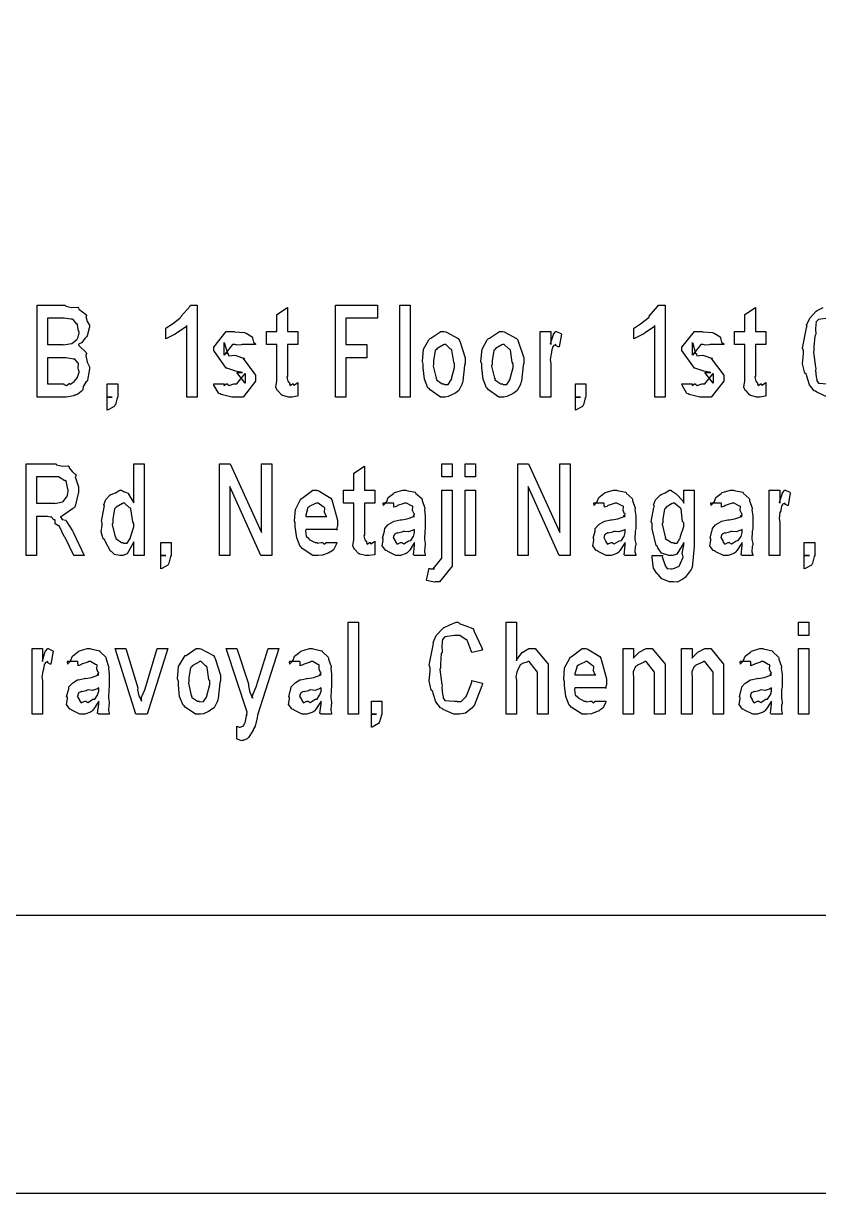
# Model space of a CAD drawing. Extents: x 0 to 23.4, y 0 to 16.5.
# Drawn here: x 19.362 to 20.077, y 0.206 to 1.259 of the extents above; entities that cross this region are included whole.
import ezdxf

# ---------------------------------------------------------------- set-up
doc = ezdxf.new("R2010")
doc.units = 0
doc.layers.get('0').update_dxf_attribs({"linetype": 'CONTINUOUS'})

msp = doc.modelspace()

# ---------------------------------------------------------------- linework, layer by layer
at = {"color": 0}
for points in [[(0.18755, 16.3479), (23.1772, 16.3479), (23.1772, 0.20622), (0.18755, 0.20622), (0.18755, 16.3479)], [(0.43766, 16.0978), (22.9271, 16.0978), (22.9271, 0.45627), (0.43766, 0.45627), (0.43766, 16.0978)], [(19.3739, 0.92263), (19.3739, 1.00532), (19.3987, 1.00532), (19.3996, 1.00423), (19.405, 1.00309), (19.4104, 1.00336), (19.4112, 1.00293), (19.4115, 1.00168), (19.4179, 0.9968), (19.4183, 0.99599), (19.4178, 0.99501), (19.4188, 0.99061), (19.421, 0.9872), (19.421, 0.986), (19.4208, 0.98459), (19.4188, 0.97765), (19.4183, 0.97689), (19.4172, 0.97553), (19.4138, 0.97141), (19.4117, 0.97032), (19.411, 0.96994), (19.4114, 0.96908), (19.4179, 0.96267), (19.4183, 0.9617), (19.4178, 0.96001), (19.4188, 0.9541), (19.421, 0.94971), (19.421, 0.94824), (19.4208, 0.94629), (19.4193, 0.93766), (19.419, 0.93674), (19.4178, 0.93598), (19.4153, 0.93207), (19.4149, 0.92904), (19.4144, 0.92849), (19.4135, 0.92768), (19.4104, 0.92529), (19.4083, 0.92443), (19.4078, 0.92415), (19.4068, 0.92377), (19.4, 0.92263), (19.3978, 0.92263), (19.3739, 0.92263)], [(19.5179, 0.92263), (19.5085, 0.92263), (19.5085, 0.98709), (19.5079, 0.98579), (19.5003, 0.98058), (19.4994, 0.97993), (19.4981, 0.97922), (19.4903, 0.97521), (19.4896, 0.97493), (19.4896, 0.9847), (19.4901, 0.98486), (19.4957, 0.98839), (19.5024, 0.99354), (19.5033, 0.99447), (19.5035, 0.99523), (19.5114, 1.00445), (19.5118, 1.00532), (19.5179, 1.00532), (19.5179, 0.92263)], [(19.6085, 0.93566), (19.6085, 0.92372), (19.6078, 0.92345), (19.6032, 0.92263), (19.6018, 0.92263), (19.6, 0.92263), (19.5949, 0.92394), (19.5944, 0.92415), (19.5939, 0.92432), (19.5908, 0.92784), (19.5907, 0.92828), (19.5901, 0.92828), (19.5886, 0.93159), (19.5896, 0.93728), (19.5896, 0.93913), (19.5896, 0.96994), (19.5801, 0.96994), (19.5801, 0.98166), (19.5896, 0.98166), (19.5896, 0.99685), (19.599, 1.00315), (19.599, 0.98166), (19.6085, 0.98166), (19.6085, 0.96994), (19.599, 0.96994), (19.599, 0.9413), (19.5985, 0.94043), (19.5993, 0.93696), (19.5994, 0.93674), (19.5994, 0.93674), (19.601, 0.93511), (19.6011, 0.935), (19.601, 0.93463), (19.6015, 0.933), (19.6036, 0.93435), (19.6044, 0.93435), (19.6043, 0.93424), (19.6049, 0.93321), (19.6081, 0.93544), (19.6085, 0.93566)], [(19.6422, 0.92263), (19.6422, 1.00532), (19.68, 1.00532), (19.68, 0.9936), (19.6515, 0.9936), (19.6515, 0.96994), (19.6704, 0.96994), (19.6704, 0.95801), (19.6515, 0.95801), (19.6515, 0.92263), (19.6422, 0.92263)], [(19.7001, 0.92263), (19.7001, 1.00532), (19.7094, 1.00532), (19.7094, 0.92263), (19.7001, 0.92263)], [(19.9387, 0.92263), (19.9293, 0.92263), (19.9293, 0.98709), (19.9288, 0.98579), (19.9211, 0.98058), (19.9203, 0.97993), (19.9189, 0.97922), (19.9112, 0.97521), (19.9104, 0.97493), (19.9104, 0.9847), (19.911, 0.98486), (19.9165, 0.98839), (19.9232, 0.99354), (19.9242, 0.99447), (19.9243, 0.99523), (19.9322, 1.00445), (19.9326, 1.00532), (19.9387, 1.00532), (19.9387, 0.92263)], [(20.0293, 0.93566), (20.0293, 0.92372), (20.0286, 0.92345), (20.024, 0.92263), (20.0226, 0.92263), (20.0208, 0.92263), (20.0157, 0.92394), (20.0153, 0.92415), (20.0147, 0.92432), (20.0117, 0.92784), (20.0115, 0.92828), (20.011, 0.92828), (20.0094, 0.93159), (20.0104, 0.93728), (20.0104, 0.93913), (20.0104, 0.96994), (20.001, 0.96994), (20.001, 0.98166), (20.0104, 0.98166), (20.0104, 0.99685), (20.0199, 1.00315), (20.0199, 0.98166), (20.0293, 0.98166), (20.0293, 0.96994), (20.0199, 0.96994), (20.0199, 0.9413), (20.0193, 0.94043), (20.0201, 0.93696), (20.0203, 0.93674), (20.0203, 0.93674), (20.0218, 0.93511), (20.0219, 0.935), (20.0218, 0.93463), (20.0224, 0.933), (20.0246, 0.93435), (20.0253, 0.93435), (20.0251, 0.93424), (20.0257, 0.93321), (20.0289, 0.93544), (20.0293, 0.93566)], [(19.3832, 0.96994), (19.3971, 0.96994), (19.3976, 0.96951), (19.4047, 0.9707), (19.4051, 0.97081), (19.4051, 0.97081), (19.4063, 0.97152), (19.4096, 0.97428), (19.4099, 0.97472), (19.4099, 0.97472), (19.4107, 0.97651), (19.4117, 0.98025), (19.4117, 0.98145), (19.4111, 0.98182), (19.4103, 0.9879), (19.4101, 0.98839), (19.4097, 0.98823), (19.4063, 0.99235), (19.4057, 0.99251), (19.4042, 0.99268), (19.3981, 0.9936), (19.396, 0.9936), (19.3832, 0.9936), (19.3832, 0.96994)], [(19.5328, 0.93435), (19.5422, 0.93435), (19.5421, 0.93408), (19.5419, 0.93289), (19.5443, 0.93435), (19.5451, 0.93435), (19.545, 0.9343), (19.5467, 0.93289), (19.5508, 0.93435), (19.5522, 0.93435), (19.5536, 0.93435), (19.5611, 0.9439), (19.5611, 0.94043), (19.5611, 0.93522), (19.5536, 0.94455), (19.5587, 0.94455), (19.5526, 0.94586), (19.5444, 0.94868), (19.544, 0.94868), (19.5328, 0.96452), (19.5328, 0.96756), (19.544, 0.98166), (19.551, 0.98166), (19.5515, 0.98139), (19.5604, 0.98058), (19.5611, 0.98036), (19.5618, 0.97998), (19.5672, 0.97689), (19.5676, 0.97645), (19.5675, 0.97548), (19.5685, 0.97211), (19.5704, 0.97054), (19.5704, 0.96994), (19.5611, 0.96994), (19.5611, 0.96978), (19.559, 0.96994), (19.5583, 0.96994), (19.5574, 0.96962), (19.5539, 0.96924), (19.5521, 0.96994), (19.5515, 0.96994), (19.5496, 0.96994), (19.5422, 0.96039), (19.5422, 0.96539), (19.5422, 0.97168), (19.5451, 0.96213), (19.544, 0.96213), (19.546, 0.96148), (19.5458, 0.96132), (19.5464, 0.95964), (19.5515, 0.96018), (19.5525, 0.95996), (19.5603, 0.95714), (19.5592, 0.95714), (19.5704, 0.94217), (19.5704, 0.94151), (19.5704, 0.93696), (19.5592, 0.92263), (19.5522, 0.92263), (19.5489, 0.92263), (19.5393, 0.92502), (19.5386, 0.92546), (19.5374, 0.92573), (19.5329, 0.93338), (19.5328, 0.93435)], [(19.7211, 0.95215), (19.7203, 0.95464), (19.7214, 0.96555), (19.7261, 0.97412), (19.7272, 0.97537), (19.7279, 0.97553), (19.7369, 0.98166), (19.74, 0.98166), (19.7413, 0.98139), (19.7525, 0.97537), (19.7535, 0.97407), (19.7543, 0.97201), (19.7589, 0.95779), (19.7589, 0.95302), (19.7583, 0.95096), (19.7568, 0.93674), (19.7564, 0.93566), (19.7558, 0.93381), (19.7531, 0.92844), (19.7503, 0.92649), (19.7494, 0.92589), (19.7481, 0.92519), (19.7436, 0.92307), (19.7408, 0.92263), (19.74, 0.92263), (19.7365, 0.92263), (19.7272, 0.92898), (19.7263, 0.93023), (19.7253, 0.93088), (19.7222, 0.93859), (19.7211, 0.94878), (19.7211, 0.95215)], [(19.7737, 0.95215), (19.7729, 0.95464), (19.774, 0.96555), (19.7787, 0.97412), (19.7797, 0.97537), (19.7806, 0.97553), (19.7896, 0.98166), (19.7926, 0.98166), (19.7939, 0.98139), (19.8051, 0.97537), (19.8061, 0.97407), (19.8069, 0.97201), (19.8115, 0.95779), (19.8115, 0.95302), (19.811, 0.95096), (19.8094, 0.93674), (19.809, 0.93566), (19.8085, 0.93381), (19.8057, 0.92844), (19.8029, 0.92649), (19.8021, 0.92589), (19.8007, 0.92519), (19.7962, 0.92307), (19.7935, 0.92263), (19.7926, 0.92263), (19.7892, 0.92263), (19.7797, 0.92898), (19.7789, 0.93023), (19.7779, 0.93088), (19.7749, 0.93859), (19.7737, 0.94878), (19.7737, 0.95215)], [(19.8264, 0.92263), (19.8264, 0.98166), (19.8357, 0.98166), (19.8357, 0.96994), (19.8356, 0.9707), (19.8381, 0.97895), (19.8383, 0.97928), (19.8383, 0.97928), (19.8403, 0.98166), (19.8408, 0.98166), (19.8408, 0.98166), (19.8449, 0.97971), (19.8453, 0.97928), (19.8432, 0.96777), (19.8425, 0.96783), (19.8403, 0.96897), (19.8404, 0.96994), (19.8404, 0.96994), (19.8397, 0.96967), (19.8379, 0.96875), (19.8381, 0.96815), (19.8381, 0.96799), (19.8372, 0.96739), (19.8365, 0.96354), (19.8365, 0.963), (19.836, 0.96137), (19.8351, 0.95611), (19.8357, 0.95285), (19.8357, 0.95171), (19.8357, 0.92263), (19.8264, 0.92263)], [(19.9536, 0.93435), (19.9631, 0.93435), (19.9629, 0.93408), (19.9628, 0.93289), (19.9651, 0.93435), (19.966, 0.93435), (19.9658, 0.9343), (19.9675, 0.93289), (19.9717, 0.93435), (19.9731, 0.93435), (19.9744, 0.93435), (19.9819, 0.9439), (19.9819, 0.94043), (19.9819, 0.93522), (19.9744, 0.94455), (19.9796, 0.94455), (19.9735, 0.94586), (19.9653, 0.94868), (19.9649, 0.94868), (19.9536, 0.96452), (19.9536, 0.96756), (19.9649, 0.98166), (19.9718, 0.98166), (19.9724, 0.98139), (19.9813, 0.98058), (19.9819, 0.98036), (19.9826, 0.97998), (19.9881, 0.97689), (19.9885, 0.97645), (19.9883, 0.97548), (19.9893, 0.97211), (19.9913, 0.97054), (19.9914, 0.96994), (19.9819, 0.96994), (19.9819, 0.96978), (19.9799, 0.96994), (19.9792, 0.96994), (19.9782, 0.96962), (19.9747, 0.96924), (19.9729, 0.96994), (19.9725, 0.96994), (19.9706, 0.96994), (19.9631, 0.96039), (19.9631, 0.96539), (19.9631, 0.97168), (19.966, 0.96213), (19.9649, 0.96213), (19.9668, 0.96148), (19.9667, 0.96132), (19.9672, 0.95964), (19.9724, 0.96018), (19.9733, 0.95996), (19.9811, 0.95714), (19.98, 0.95714), (19.9914, 0.94217), (19.9914, 0.94151), (19.9914, 0.93696), (19.98, 0.92263), (19.9731, 0.92263), (19.9697, 0.92263), (19.9601, 0.92502), (19.9594, 0.92546), (19.9582, 0.92573), (19.9538, 0.93338), (19.9536, 0.93435)], [(19.7304, 0.95215), (19.73, 0.95052), (19.7326, 0.93945), (19.7331, 0.93869), (19.7329, 0.93799), (19.7382, 0.93435), (19.74, 0.93435), (19.7403, 0.93392), (19.7436, 0.93397), (19.7462, 0.93799), (19.7467, 0.93869), (19.7465, 0.93929), (19.7493, 0.94927), (19.7493, 0.95258), (19.7485, 0.95383), (19.7469, 0.96468), (19.7465, 0.96539), (19.7454, 0.96609), (19.7414, 0.96994), (19.74, 0.96994), (19.7392, 0.96951), (19.7335, 0.96615), (19.7331, 0.96539), (19.7319, 0.96457), (19.7304, 0.9553), (19.7304, 0.95215)], [(19.7831, 0.95215), (19.7826, 0.95052), (19.7853, 0.93945), (19.7857, 0.93869), (19.7854, 0.93799), (19.7908, 0.93435), (19.7926, 0.93435), (19.7929, 0.93392), (19.7962, 0.93397), (19.7989, 0.93799), (19.7993, 0.93869), (19.7992, 0.93929), (19.8019, 0.94927), (19.8019, 0.95258), (19.8011, 0.95383), (19.7996, 0.96468), (19.7992, 0.96539), (19.7981, 0.96609), (19.7939, 0.96994), (19.7926, 0.96994), (19.7918, 0.96951), (19.7861, 0.96615), (19.7857, 0.96539), (19.7846, 0.96457), (19.7831, 0.9553), (19.7831, 0.95215)], [(19.3832, 0.93435), (19.3978, 0.93435), (19.3978, 0.93392), (19.4003, 0.933), (19.4028, 0.93473), (19.4029, 0.93479), (19.4029, 0.93479), (19.404, 0.93408), (19.4072, 0.93652), (19.4075, 0.93674), (19.4076, 0.93696), (19.4101, 0.94005), (19.4103, 0.94043), (19.4101, 0.94054), (19.4117, 0.94488), (19.4117, 0.94629), (19.4115, 0.94629), (19.4107, 0.94873), (19.4111, 0.95258), (19.411, 0.95302), (19.4104, 0.95329), (19.4078, 0.95676), (19.4072, 0.95692), (19.4067, 0.9566), (19.4001, 0.95801), (19.3979, 0.95801), (19.3832, 0.95801), (19.3832, 0.93435)], [(19.4369, 0.92263), (19.4369, 0.93435), (19.4464, 0.93435), (19.4464, 0.92263), (19.446, 0.92188), (19.4443, 0.91574), (19.4439, 0.91526), (19.4433, 0.91422), (19.4378, 0.91113), (19.4369, 0.91092), (19.4369, 0.92263), (19.4369, 0.92263), (19.4394, 0.92263), (19.4403, 0.92263), (19.4403, 0.92263), (19.4415, 0.92263), (19.4415, 0.92263), (19.4369, 0.92263)], [(19.8579, 0.92263), (19.8579, 0.93435), (19.8672, 0.93435), (19.8672, 0.92263), (19.8668, 0.92188), (19.8651, 0.91574), (19.8649, 0.91526), (19.8642, 0.91422), (19.8586, 0.91113), (19.8579, 0.91092), (19.8579, 0.92263), (19.8579, 0.92263), (19.8603, 0.92263), (19.8611, 0.92263), (19.8611, 0.92263), (19.8624, 0.92263), (19.8624, 0.92263), (19.8579, 0.92263)], [(19.3642, 0.77995), (19.3642, 0.86263), (19.3911, 0.86263), (19.3915, 0.86165), (19.3967, 0.86041), (19.4019, 0.86068), (19.4026, 0.86024), (19.4028, 0.85905), (19.4054, 0.85574), (19.4085, 0.85303), (19.4089, 0.852), (19.4082, 0.8508), (19.4112, 0.84196), (19.4112, 0.83898), (19.4112, 0.83718), (19.4081, 0.82444), (19.4074, 0.82335), (19.4058, 0.82216), (19.3968, 0.81565), (19.3954, 0.81532), (19.3951, 0.81494), (19.3964, 0.8125), (19.3997, 0.81196), (19.4, 0.81163), (19.4003, 0.81066), (19.4057, 0.8023), (19.4063, 0.80122), (19.4161, 0.77995), (19.4068, 0.77995), (19.3992, 0.79622), (19.3983, 0.7972), (19.394, 0.80626), (19.3937, 0.80686), (19.3931, 0.80664), (19.3901, 0.80843), (19.3901, 0.81201), (19.3899, 0.81228), (19.389, 0.81228), (19.3867, 0.815), (19.3864, 0.8151), (19.386, 0.81467), (19.3832, 0.81532), (19.3822, 0.81532), (19.3735, 0.81532), (19.3735, 0.77995), (19.3642, 0.77995)], [(19.4608, 0.77995), (19.4608, 0.79253), (19.4594, 0.78971), (19.4549, 0.78152), (19.451, 0.77995), (19.4497, 0.77995), (19.4482, 0.77995), (19.4435, 0.78087), (19.4415, 0.78304), (19.4408, 0.78364), (19.4399, 0.78396), (19.435, 0.79297), (19.4347, 0.79405), (19.4333, 0.79519), (19.4315, 0.80127), (19.4325, 0.80745), (19.4325, 0.80946), (19.4318, 0.81076), (19.4342, 0.82357), (19.4346, 0.82465), (19.4339, 0.82552), (19.4356, 0.8304), (19.4397, 0.83469), (19.4404, 0.83529), (19.4406, 0.83501), (19.4443, 0.83637), (19.4483, 0.83898), (19.4497, 0.83898), (19.4497, 0.83898), (19.4515, 0.83773), (19.4557, 0.83626), (19.4562, 0.83572), (19.4562, 0.83523), (19.4604, 0.82834), (19.4608, 0.82747), (19.4608, 0.86263), (19.4703, 0.86263), (19.4703, 0.77995), (19.4608, 0.77995)], [(19.5378, 0.77995), (19.5378, 0.86263), (19.5476, 0.86263), (19.5756, 0.80078), (19.5756, 0.86263), (19.5849, 0.86263), (19.5849, 0.77995), (19.5751, 0.77995), (19.5471, 0.84201), (19.5471, 0.77995), (19.5378, 0.77995)], [(19.6776, 0.79297), (19.6776, 0.78103), (19.6769, 0.78076), (19.6724, 0.77995), (19.671, 0.77995), (19.6692, 0.77995), (19.664, 0.78125), (19.6636, 0.78147), (19.6631, 0.78163), (19.66, 0.78516), (19.6599, 0.78559), (19.6593, 0.78559), (19.6578, 0.7889), (19.6588, 0.7946), (19.6588, 0.79644), (19.6588, 0.82726), (19.6493, 0.82726), (19.6493, 0.83898), (19.6588, 0.83898), (19.6588, 0.85417), (19.6682, 0.86046), (19.6682, 0.83898), (19.6776, 0.83898), (19.6776, 0.82726), (19.6682, 0.82726), (19.6682, 0.79861), (19.6676, 0.79774), (19.6685, 0.79427), (19.6686, 0.79405), (19.6686, 0.79405), (19.6701, 0.79243), (19.6703, 0.79232), (19.6701, 0.79194), (19.6707, 0.79031), (19.6729, 0.79167), (19.6736, 0.79167), (19.6735, 0.79156), (19.674, 0.79053), (19.6772, 0.79275), (19.6776, 0.79297)], [(19.7378, 0.85091), (19.7378, 0.86263), (19.7471, 0.86263), (19.7471, 0.85091), (19.7378, 0.85091)], [(19.7588, 0.85091), (19.7588, 0.86263), (19.7681, 0.86263), (19.7681, 0.85091), (19.7588, 0.85091)], [(19.8061, 0.77995), (19.8061, 0.86263), (19.8158, 0.86263), (19.8438, 0.80078), (19.8438, 0.86263), (19.8532, 0.86263), (19.8532, 0.77995), (19.8433, 0.77995), (19.8154, 0.84201), (19.8154, 0.77995), (19.8061, 0.77995)], [(19.3735, 0.82726), (19.3896, 0.82726), (19.3899, 0.82682), (19.3968, 0.82834), (19.3972, 0.82856), (19.3972, 0.82856), (19.4004, 0.83247), (19.4007, 0.8329), (19.4007, 0.8329), (19.4011, 0.83447), (19.4019, 0.83805), (19.4019, 0.83919), (19.4015, 0.83979), (19.3999, 0.84711), (19.3993, 0.84766), (19.3987, 0.84722), (19.3933, 0.85091), (19.3915, 0.85091), (19.3735, 0.85091), (19.3735, 0.82726)], [(19.6344, 0.79167), (19.6435, 0.79167), (19.6429, 0.79004), (19.6404, 0.78532), (19.6379, 0.78353), (19.6372, 0.78299), (19.6356, 0.78234), (19.6304, 0.78033), (19.6267, 0.77995), (19.6256, 0.77995), (19.6219, 0.77995), (19.6122, 0.7863), (19.6114, 0.78754), (19.6104, 0.78825), (19.6074, 0.7959), (19.6061, 0.80577), (19.6061, 0.80903), (19.6054, 0.81131), (19.6063, 0.82156), (19.6106, 0.82986), (19.6114, 0.83116), (19.6122, 0.83171), (19.6219, 0.83898), (19.6253, 0.83898), (19.6265, 0.8387), (19.6379, 0.83176), (19.6388, 0.8303), (19.6396, 0.82818), (19.6439, 0.8119), (19.6439, 0.80642), (19.6436, 0.80577), (19.6432, 0.8036), (19.6439, 0.8036), (19.6439, 0.8036), (19.6156, 0.8036), (19.6151, 0.80214), (19.6158, 0.79736), (19.6181, 0.79525), (19.6186, 0.79471), (19.6185, 0.7946), (19.6238, 0.79167), (19.6256, 0.79167), (19.6257, 0.79118), (19.6296, 0.79167), (19.631, 0.79167), (19.6308, 0.7914), (19.6319, 0.7902), (19.6338, 0.79167), (19.6344, 0.79167)], [(19.7133, 0.79167), (19.7122, 0.78999), (19.709, 0.78478), (19.7074, 0.78304), (19.7068, 0.78255), (19.7058, 0.7819), (19.7007, 0.77995), (19.699, 0.77995), (19.6964, 0.77995), (19.6892, 0.78358), (19.6886, 0.78429), (19.6874, 0.78456), (19.6843, 0.78868), (19.6851, 0.79373), (19.6851, 0.79536), (19.6846, 0.79574), (19.6863, 0.80197), (19.6864, 0.80252), (19.6864, 0.80252), (19.6865, 0.80453), (19.6894, 0.80762), (19.6899, 0.80794), (19.6903, 0.80827), (19.6944, 0.81082), (19.6949, 0.81098), (19.6949, 0.81098), (19.7004, 0.81217), (19.7011, 0.81228), (19.7015, 0.81212), (19.7068, 0.81315), (19.7126, 0.81505), (19.7133, 0.81532), (19.7131, 0.81527), (19.7121, 0.81576), (19.7133, 0.81706), (19.7133, 0.81749), (19.7129, 0.81749), (19.7115, 0.82053), (19.7118, 0.82411), (19.7115, 0.82444), (19.7106, 0.82471), (19.706, 0.82726), (19.7044, 0.82726), (19.7036, 0.82682), (19.6981, 0.82509), (19.6976, 0.82465), (19.6971, 0.82427), (19.6947, 0.82362), (19.6946, 0.82639), (19.6944, 0.82726), (19.6851, 0.82726), (19.6849, 0.82688), (19.6851, 0.82503), (19.6879, 0.82775), (19.6883, 0.82856), (19.6883, 0.82861), (19.6896, 0.83225), (19.6943, 0.83594), (19.6951, 0.83637), (19.6953, 0.83675), (19.7029, 0.83898), (19.7056, 0.83898), (19.7062, 0.8387), (19.714, 0.83702), (19.7146, 0.83659), (19.7143, 0.83626), (19.7197, 0.83138), (19.72, 0.83073), (19.7201, 0.82943), (19.7224, 0.82275), (19.7225, 0.82183), (19.7221, 0.82129), (19.7229, 0.81586), (19.7229, 0.81402), (19.7229, 0.80447), (19.7224, 0.80208), (19.7221, 0.79454), (19.7229, 0.7908), (19.7229, 0.7895), (19.7225, 0.78809), (19.7221, 0.78342), (19.7229, 0.78082), (19.7229, 0.77995), (19.7133, 0.77995), (19.7125, 0.78082), (19.7133, 0.78895), (19.7133, 0.79167)], [(19.7239, 0.75781), (19.7263, 0.76866), (19.7263, 0.76866), (19.7275, 0.76807), (19.7303, 0.76823), (19.7313, 0.76823), (19.7301, 0.76823), (19.7378, 0.77756), (19.7378, 0.77973), (19.7378, 0.83898), (19.7471, 0.83898), (19.7471, 0.77691), (19.7471, 0.77062), (19.7358, 0.75629), (19.7319, 0.75629), (19.7308, 0.75597), (19.7244, 0.7576), (19.7239, 0.75781)], [(19.7588, 0.77995), (19.7588, 0.83898), (19.7681, 0.83898), (19.7681, 0.77995), (19.7588, 0.77995)], [(19.9026, 0.79167), (19.9015, 0.78999), (19.8983, 0.78478), (19.8967, 0.78304), (19.8961, 0.78255), (19.8951, 0.7819), (19.89, 0.77995), (19.8883, 0.77995), (19.8857, 0.77995), (19.8785, 0.78358), (19.8779, 0.78429), (19.8767, 0.78456), (19.8736, 0.78868), (19.8744, 0.79373), (19.8744, 0.79536), (19.8738, 0.79574), (19.8756, 0.80197), (19.8757, 0.80252), (19.8757, 0.80252), (19.8758, 0.80453), (19.8788, 0.80762), (19.8792, 0.80794), (19.8794, 0.80827), (19.8838, 0.81082), (19.8842, 0.81098), (19.8842, 0.81098), (19.8897, 0.81217), (19.8904, 0.81228), (19.8908, 0.81212), (19.8961, 0.81315), (19.9019, 0.81505), (19.9026, 0.81532), (19.9024, 0.81527), (19.9013, 0.81576), (19.9026, 0.81706), (19.9026, 0.81749), (19.9022, 0.81749), (19.9008, 0.82053), (19.9011, 0.82411), (19.9008, 0.82444), (19.8999, 0.82471), (19.8953, 0.82726), (19.8937, 0.82726), (19.8929, 0.82682), (19.8874, 0.82509), (19.8869, 0.82465), (19.8864, 0.82427), (19.884, 0.82362), (19.8839, 0.82639), (19.8838, 0.82726), (19.8744, 0.82726), (19.8742, 0.82688), (19.8744, 0.82503), (19.8772, 0.82775), (19.8776, 0.82856), (19.8776, 0.82861), (19.8789, 0.83225), (19.8836, 0.83594), (19.8844, 0.83637), (19.8846, 0.83675), (19.8922, 0.83898), (19.8949, 0.83898), (19.8956, 0.8387), (19.9033, 0.83702), (19.9039, 0.83659), (19.9036, 0.83626), (19.909, 0.83138), (19.9093, 0.83073), (19.9094, 0.82943), (19.9117, 0.82275), (19.9117, 0.82183), (19.9114, 0.82129), (19.9122, 0.81586), (19.9122, 0.81402), (19.9122, 0.80447), (19.9117, 0.80208), (19.9114, 0.79454), (19.9122, 0.7908), (19.9122, 0.7895), (19.9117, 0.78809), (19.9114, 0.78342), (19.9122, 0.78082), (19.9122, 0.77995), (19.9026, 0.77995), (19.9018, 0.78082), (19.9026, 0.78895), (19.9026, 0.79167)], [(19.9271, 0.77995), (19.9364, 0.77995), (19.936, 0.77902), (19.9382, 0.77214), (19.9385, 0.7717), (19.9383, 0.77105), (19.9404, 0.76845), (19.9439, 0.76823), (19.945, 0.76823), (19.945, 0.76823), (19.9469, 0.76872), (19.9511, 0.77062), (19.9515, 0.77105), (19.9515, 0.77105), (19.9546, 0.77799), (19.9549, 0.77886), (19.9549, 0.77886), (19.9539, 0.78201), (19.9553, 0.78928), (19.9553, 0.79167), (19.9539, 0.78906), (19.949, 0.78141), (19.9454, 0.77995), (19.9442, 0.77995), (19.9419, 0.77995), (19.9353, 0.78206), (19.9321, 0.787), (19.9314, 0.78841), (19.9306, 0.78917), (19.9271, 0.80409), (19.9271, 0.80903), (19.9262, 0.81033), (19.9286, 0.8233), (19.929, 0.82444), (19.9283, 0.8253), (19.93, 0.83024), (19.9342, 0.83447), (19.9349, 0.83507), (19.935, 0.83485), (19.9386, 0.83632), (19.9426, 0.83898), (19.9439, 0.83898), (19.944, 0.8387), (19.9486, 0.83561), (19.9544, 0.82921), (19.9553, 0.82726), (19.9553, 0.83898), (19.9647, 0.83898), (19.9647, 0.78819), (19.9643, 0.78521), (19.9635, 0.77539), (19.9629, 0.76964), (19.9626, 0.76866), (19.9619, 0.76752), (19.9567, 0.76031), (19.9558, 0.75977), (19.9544, 0.75874), (19.9494, 0.75624), (19.9458, 0.75629), (19.9446, 0.75629), (19.9424, 0.75646), (19.9357, 0.75922), (19.9324, 0.76313), (19.9315, 0.76389), (19.9311, 0.76378), (19.9281, 0.76866), (19.9269, 0.77799), (19.9271, 0.77995)], [(20.0079, 0.79167), (20.0068, 0.78999), (20.0035, 0.78478), (20.0019, 0.78304), (20.0014, 0.78255), (20.0004, 0.7819), (19.9953, 0.77995), (19.9936, 0.77995), (19.991, 0.77995), (19.9837, 0.78358), (19.9832, 0.78429), (19.9819, 0.78456), (19.9789, 0.78868), (19.9797, 0.79373), (19.9797, 0.79536), (19.979, 0.79574), (19.9807, 0.80197), (19.981, 0.80252), (19.981, 0.80252), (19.9811, 0.80453), (19.984, 0.80762), (19.9844, 0.80794), (19.9847, 0.80827), (19.9889, 0.81082), (19.9894, 0.81098), (19.9894, 0.81098), (19.995, 0.81217), (19.9957, 0.81228), (19.9961, 0.81212), (20.0014, 0.81315), (20.0072, 0.81505), (20.0079, 0.81532), (20.0076, 0.81527), (20.0065, 0.81576), (20.0079, 0.81706), (20.0079, 0.81749), (20.0075, 0.81749), (20.0061, 0.82053), (20.0064, 0.82411), (20.0061, 0.82444), (20.005, 0.82471), (20.0006, 0.82726), (19.999, 0.82726), (19.9981, 0.82682), (19.9925, 0.82509), (19.9922, 0.82465), (19.9915, 0.82427), (19.9893, 0.82362), (19.9892, 0.82639), (19.989, 0.82726), (19.9797, 0.82726), (19.9794, 0.82688), (19.9797, 0.82503), (19.9825, 0.82775), (19.9829, 0.82856), (19.9829, 0.82861), (19.9842, 0.83225), (19.9889, 0.83594), (19.9896, 0.83637), (19.9899, 0.83675), (19.9975, 0.83898), (20, 0.83898), (20.0008, 0.8387), (20.0086, 0.83702), (20.0092, 0.83659), (20.0089, 0.83626), (20.0143, 0.83138), (20.0146, 0.83073), (20.0146, 0.82943), (20.0168, 0.82275), (20.0169, 0.82183), (20.0167, 0.82129), (20.0174, 0.81586), (20.0174, 0.81402), (20.0174, 0.80447), (20.0169, 0.80208), (20.0167, 0.79454), (20.0174, 0.7908), (20.0174, 0.7895), (20.0169, 0.78809), (20.0167, 0.78342), (20.0174, 0.78082), (20.0174, 0.77995), (20.0079, 0.77995), (20.0069, 0.78082), (20.0079, 0.78895), (20.0079, 0.79167)], [(20.0322, 0.77995), (20.0322, 0.83898), (20.0417, 0.83898), (20.0417, 0.82726), (20.0414, 0.82802), (20.044, 0.83626), (20.0442, 0.83659), (20.0442, 0.83659), (20.0461, 0.83898), (20.0468, 0.83898), (20.0468, 0.83898), (20.0508, 0.83702), (20.0511, 0.83659), (20.0492, 0.82509), (20.0485, 0.82514), (20.0461, 0.82628), (20.0464, 0.82726), (20.0464, 0.82726), (20.0457, 0.82699), (20.0439, 0.82606), (20.044, 0.82547), (20.044, 0.8253), (20.0432, 0.82471), (20.0425, 0.82086), (20.0425, 0.82031), (20.0419, 0.81868), (20.0411, 0.81342), (20.0417, 0.81017), (20.0417, 0.80903), (20.0417, 0.77995), (20.0322, 0.77995)], [(19.4419, 0.80946), (19.4415, 0.80783), (19.4442, 0.79677), (19.4447, 0.79601), (19.4446, 0.79536), (19.4497, 0.79167), (19.4514, 0.79167), (19.4517, 0.79123), (19.4549, 0.79129), (19.4575, 0.7953), (19.4579, 0.79601), (19.4578, 0.79655), (19.4608, 0.80577), (19.4608, 0.80881), (19.4599, 0.81033), (19.4583, 0.82199), (19.4579, 0.8227), (19.4568, 0.82341), (19.4526, 0.82726), (19.4513, 0.82726), (19.4506, 0.82682), (19.445, 0.82368), (19.4444, 0.82292), (19.4435, 0.82216), (19.4419, 0.81266), (19.4419, 0.80946)], [(19.6156, 0.81532), (19.6344, 0.81532), (19.6338, 0.81554), (19.6324, 0.81896), (19.6325, 0.8227), (19.6322, 0.82313), (19.6311, 0.82373), (19.6265, 0.82726), (19.625, 0.82726), (19.6243, 0.82682), (19.619, 0.82454), (19.6186, 0.824), (19.6174, 0.8233), (19.6156, 0.81624), (19.6156, 0.81532)], [(19.9364, 0.8099), (19.936, 0.80816), (19.9385, 0.79677), (19.939, 0.79601), (19.9387, 0.7953), (19.9442, 0.79167), (19.946, 0.79167), (19.9463, 0.79123), (19.9494, 0.79129), (19.9519, 0.7953), (19.9524, 0.79601), (19.9522, 0.79655), (19.9553, 0.80626), (19.9553, 0.80946), (19.9543, 0.81082), (19.9529, 0.82199), (19.9524, 0.8227), (19.9514, 0.82341), (19.9471, 0.82726), (19.9457, 0.82726), (19.945, 0.82682), (19.9394, 0.82346), (19.939, 0.8227), (19.9379, 0.82189), (19.9364, 0.81293), (19.9364, 0.8099)], [(19.7133, 0.8036), (19.7121, 0.80279), (19.7078, 0.80132), (19.7043, 0.80181), (19.7032, 0.80165), (19.7019, 0.80116), (19.6982, 0.80019), (19.6978, 0.80062), (19.6976, 0.80056), (19.6971, 0.80019), (19.6953, 0.79915), (19.6953, 0.79905), (19.6953, 0.79905), (19.6949, 0.79866), (19.6944, 0.7972), (19.6944, 0.79666), (19.6942, 0.79628), (19.6958, 0.79324), (19.6963, 0.79297), (19.6961, 0.79243), (19.6976, 0.79036), (19.7008, 0.79167), (19.7018, 0.79167), (19.7018, 0.79167), (19.7036, 0.79064), (19.7076, 0.79313), (19.7081, 0.7934), (19.7081, 0.7934), (19.71, 0.79367), (19.7122, 0.79698), (19.7125, 0.79731), (19.7125, 0.79731), (19.7133, 0.80073), (19.7133, 0.80187), (19.7133, 0.8036)], [(19.9026, 0.8036), (19.9014, 0.80279), (19.8971, 0.80132), (19.8936, 0.80181), (19.8924, 0.80165), (19.8913, 0.80116), (19.8875, 0.80019), (19.8871, 0.80062), (19.8869, 0.80056), (19.8864, 0.80019), (19.8846, 0.79915), (19.8846, 0.79905), (19.8846, 0.79905), (19.8842, 0.79866), (19.8838, 0.7972), (19.8838, 0.79666), (19.8835, 0.79628), (19.8851, 0.79324), (19.8854, 0.79297), (19.8854, 0.79243), (19.8869, 0.79036), (19.8901, 0.79167), (19.8911, 0.79167), (19.8911, 0.79167), (19.8929, 0.79064), (19.8969, 0.79313), (19.8974, 0.7934), (19.8974, 0.7934), (19.8993, 0.79367), (19.9015, 0.79698), (19.9018, 0.79731), (19.9018, 0.79731), (19.9026, 0.80073), (19.9026, 0.80187), (19.9026, 0.8036)], [(20.0079, 0.8036), (20.0067, 0.80279), (20.0024, 0.80132), (19.9988, 0.80181), (19.9976, 0.80165), (19.9965, 0.80116), (19.9928, 0.80019), (19.9924, 0.80062), (19.9922, 0.80056), (19.9917, 0.80019), (19.9899, 0.79915), (19.9899, 0.79905), (19.9899, 0.79905), (19.9894, 0.79866), (19.989, 0.7972), (19.989, 0.79666), (19.9886, 0.79628), (19.9904, 0.79324), (19.9907, 0.79297), (19.9906, 0.79243), (19.9922, 0.79036), (19.9953, 0.79167), (19.9964, 0.79167), (19.9962, 0.79167), (19.9982, 0.79064), (20.0022, 0.79313), (20.0026, 0.7934), (20.0026, 0.7934), (20.0044, 0.79367), (20.0067, 0.79698), (20.0069, 0.79731), (20.0069, 0.79731), (20.0079, 0.80073), (20.0079, 0.80187), (20.0079, 0.8036)], [(19.4851, 0.77995), (19.4851, 0.79167), (19.4946, 0.79167), (19.4946, 0.77995), (19.494, 0.77919), (19.4925, 0.77306), (19.4921, 0.77257), (19.4915, 0.77154), (19.486, 0.76845), (19.4851, 0.76823), (19.4851, 0.77995), (19.4851, 0.77995), (19.4876, 0.77995), (19.4885, 0.77995), (19.4885, 0.77995), (19.4897, 0.77995), (19.4897, 0.77995), (19.4851, 0.77995)], [(20.0637, 0.77995), (20.0637, 0.79167), (20.0732, 0.79167), (20.0732, 0.77995), (20.0726, 0.77919), (20.0711, 0.77306), (20.0707, 0.77257), (20.0701, 0.77154), (20.0646, 0.76845), (20.0637, 0.76823), (20.0637, 0.77995), (20.0637, 0.77995), (20.0663, 0.77995), (20.0671, 0.77995), (20.0671, 0.77995), (20.0683, 0.77995), (20.0683, 0.77995), (20.0637, 0.77995)], [(19.6535, 0.63731), (19.6535, 0.72), (19.6629, 0.72), (19.6629, 0.63731), (19.6535, 0.63731)], [(19.7649, 0.6677), (19.7743, 0.66531), (19.7737, 0.66303), (19.7672, 0.64567), (19.7663, 0.64448), (19.7647, 0.64269), (19.759, 0.63824), (19.7538, 0.63731), (19.7521, 0.63731), (19.7486, 0.63731), (19.7389, 0.64166), (19.7381, 0.64252), (19.7365, 0.64301), (19.7324, 0.64838), (19.7301, 0.65609), (19.7297, 0.65772), (19.7283, 0.65885), (19.7263, 0.66726), (19.7272, 0.67622), (19.7272, 0.6792), (19.7264, 0.68132), (19.7299, 0.6996), (19.7304, 0.70112), (19.7299, 0.70199), (19.7326, 0.70828), (19.7386, 0.71446), (19.7396, 0.71522), (19.7399, 0.71533), (19.7449, 0.71777), (19.7507, 0.72), (19.7528, 0.72), (19.7535, 0.71891), (19.7593, 0.71674), (19.7656, 0.71457), (19.7664, 0.71349), (19.7668, 0.71186), (19.7739, 0.69705), (19.7743, 0.69504), (19.7649, 0.69287), (19.7642, 0.69423), (19.7607, 0.70399), (19.7601, 0.70459), (19.7596, 0.70426), (19.754, 0.70828), (19.7521, 0.70828), (19.7492, 0.70817), (19.7404, 0.70703), (19.7383, 0.7047), (19.7385, 0.70416), (19.7381, 0.70269), (19.7379, 0.69792), (19.7382, 0.69423), (19.7381, 0.69309), (19.7372, 0.69195), (19.7365, 0.6824), (19.7365, 0.6792), (19.7361, 0.67768), (19.7379, 0.66412), (19.7382, 0.66292), (19.7379, 0.66108), (19.7383, 0.65538), (19.739, 0.6531), (19.7389, 0.65251), (19.7387, 0.65245), (19.7406, 0.64974), (19.7488, 0.64904), (19.7515, 0.64904), (19.7515, 0.64871), (19.7553, 0.64876), (19.7593, 0.65305), (19.7599, 0.65381), (19.7604, 0.65441), (19.7647, 0.66618), (19.7649, 0.6677)], [(19.7956, 0.63731), (19.7956, 0.72), (19.8049, 0.72), (19.8049, 0.68527), (19.8053, 0.68663), (19.8101, 0.69282), (19.8161, 0.69634), (19.8181, 0.69634), (19.8218, 0.69634), (19.8333, 0.68224), (19.8333, 0.67377), (19.8333, 0.63731), (19.8238, 0.63731), (19.8238, 0.67139), (19.8238, 0.67508), (19.8164, 0.68463), (19.8153, 0.68463), (19.8147, 0.68419), (19.81, 0.68283), (19.8096, 0.68245), (19.8083, 0.6818), (19.8061, 0.67725), (19.806, 0.67659), (19.8053, 0.67529), (19.8043, 0.67101), (19.8049, 0.66791), (19.8049, 0.66683), (19.8049, 0.63731), (19.7956, 0.63731)], [(20.0586, 0.70828), (20.0586, 0.72), (20.0679, 0.72), (20.0679, 0.70828), (20.0586, 0.70828)], [(19.3696, 0.63731), (19.3696, 0.69634), (19.3789, 0.69634), (19.3789, 0.68463), (19.3788, 0.68539), (19.3812, 0.69363), (19.3814, 0.69396), (19.3814, 0.69396), (19.3835, 0.69634), (19.384, 0.69634), (19.384, 0.69634), (19.3881, 0.69439), (19.3883, 0.69396), (19.3864, 0.68245), (19.3857, 0.68251), (19.3835, 0.68365), (19.3836, 0.68463), (19.3836, 0.68463), (19.3829, 0.68435), (19.3811, 0.68343), (19.3812, 0.68283), (19.3812, 0.68267), (19.3804, 0.68207), (19.3797, 0.67822), (19.3797, 0.67768), (19.3792, 0.67605), (19.3783, 0.67079), (19.3789, 0.66753), (19.3789, 0.6664), (19.3789, 0.63731), (19.3696, 0.63731)], [(19.4293, 0.64904), (19.4282, 0.64735), (19.4249, 0.64214), (19.4233, 0.64041), (19.4228, 0.63992), (19.4218, 0.63927), (19.4167, 0.63731), (19.415, 0.63731), (19.4124, 0.63731), (19.4051, 0.64095), (19.4046, 0.64166), (19.4033, 0.64193), (19.4003, 0.64605), (19.4011, 0.6511), (19.4011, 0.65272), (19.4004, 0.6531), (19.4021, 0.65934), (19.4024, 0.65989), (19.4024, 0.65989), (19.4025, 0.66189), (19.4054, 0.66499), (19.4058, 0.66531), (19.4061, 0.66564), (19.4103, 0.66819), (19.4108, 0.66835), (19.4108, 0.66835), (19.4164, 0.66954), (19.4171, 0.66965), (19.4175, 0.66949), (19.4228, 0.67052), (19.4286, 0.67242), (19.4293, 0.67269), (19.429, 0.67263), (19.4279, 0.67312), (19.4293, 0.67443), (19.4293, 0.67486), (19.4289, 0.67486), (19.4275, 0.6779), (19.4278, 0.68148), (19.4275, 0.6818), (19.4264, 0.68207), (19.4219, 0.68463), (19.4204, 0.68463), (19.4194, 0.68419), (19.4139, 0.68245), (19.4136, 0.68202), (19.4129, 0.68164), (19.4107, 0.68099), (19.4106, 0.68376), (19.4104, 0.68463), (19.4011, 0.68463), (19.4008, 0.68424), (19.4011, 0.6824), (19.4039, 0.68511), (19.4043, 0.68593), (19.4043, 0.68598), (19.4056, 0.68961), (19.4103, 0.69331), (19.411, 0.69374), (19.4112, 0.69412), (19.4189, 0.69634), (19.4214, 0.69634), (19.4222, 0.69607), (19.43, 0.69439), (19.4306, 0.69396), (19.4303, 0.69363), (19.4357, 0.68875), (19.436, 0.6881), (19.436, 0.68679), (19.4382, 0.68012), (19.4383, 0.6792), (19.4381, 0.67866), (19.4387, 0.67323), (19.4387, 0.67139), (19.4387, 0.66184), (19.4383, 0.65945), (19.4381, 0.65191), (19.4387, 0.64817), (19.4387, 0.64686), (19.4383, 0.64545), (19.4381, 0.64079), (19.4387, 0.63818), (19.4387, 0.63731), (19.4293, 0.63731), (19.4283, 0.63818), (19.4293, 0.64632), (19.4293, 0.64904)], [(19.4628, 0.63731), (19.4442, 0.69634), (19.4536, 0.69634), (19.4646, 0.66097), (19.4643, 0.65929), (19.4653, 0.65397), (19.4675, 0.65012), (19.4678, 0.64904), (19.4678, 0.64904), (19.4679, 0.65278), (19.4707, 0.65923), (19.471, 0.66032), (19.4819, 0.69634), (19.4914, 0.69634), (19.4729, 0.63731), (19.4628, 0.63731)], [(19.501, 0.66683), (19.5001, 0.66932), (19.5012, 0.68023), (19.506, 0.6888), (19.5071, 0.69005), (19.5078, 0.69021), (19.5168, 0.69634), (19.5199, 0.69634), (19.5211, 0.69607), (19.5325, 0.69005), (19.5333, 0.68875), (19.5342, 0.68669), (19.5388, 0.67247), (19.5388, 0.6677), (19.5382, 0.66564), (19.5367, 0.65142), (19.5364, 0.65034), (19.5357, 0.64849), (19.5331, 0.64312), (19.5301, 0.64117), (19.5294, 0.64057), (19.5279, 0.63987), (19.5236, 0.63775), (19.5208, 0.63731), (19.5199, 0.63731), (19.5164, 0.63731), (19.5071, 0.64366), (19.5062, 0.64491), (19.5053, 0.64556), (19.5021, 0.65327), (19.501, 0.66346), (19.501, 0.66683)], [(19.5536, 0.61518), (19.5536, 0.62647), (19.5536, 0.62647), (19.5557, 0.6256), (19.5564, 0.6256), (19.5564, 0.6256), (19.5564, 0.62565), (19.559, 0.62652), (19.5593, 0.62668), (19.5593, 0.62668), (19.5608, 0.62923), (19.561, 0.6295), (19.561, 0.6295), (19.5622, 0.63574), (19.5625, 0.63666), (19.5625, 0.63656), (19.5621, 0.63623), (19.5629, 0.63905), (19.5629, 0.63927), (19.544, 0.69634), (19.5536, 0.69634), (19.564, 0.66466), (19.5639, 0.66276), (19.5651, 0.65674), (19.5674, 0.65299), (19.5678, 0.65186), (19.5671, 0.65256), (19.5708, 0.66184), (19.5713, 0.66292), (19.5818, 0.69634), (19.5914, 0.69634), (19.5721, 0.63645), (19.5717, 0.63401), (19.5699, 0.62663), (19.5683, 0.62364), (19.5682, 0.62299), (19.5672, 0.62158), (19.5647, 0.61724), (19.564, 0.61632), (19.5637, 0.61605), (19.5629, 0.61513), (19.5593, 0.61366), (19.5582, 0.61366), (19.5578, 0.61334), (19.554, 0.61496), (19.5536, 0.61518)], [(19.6292, 0.64904), (19.6281, 0.64735), (19.6247, 0.64214), (19.6232, 0.64041), (19.6226, 0.63992), (19.6217, 0.63927), (19.6165, 0.63731), (19.6149, 0.63731), (19.6122, 0.63731), (19.605, 0.64095), (19.6044, 0.64166), (19.6032, 0.64193), (19.6001, 0.64605), (19.601, 0.6511), (19.601, 0.65272), (19.6003, 0.6531), (19.6019, 0.65934), (19.6022, 0.65989), (19.6022, 0.65989), (19.6024, 0.66189), (19.6053, 0.66499), (19.6057, 0.66531), (19.606, 0.66564), (19.6101, 0.66819), (19.6107, 0.66835), (19.6107, 0.66835), (19.6163, 0.66954), (19.6169, 0.66965), (19.6174, 0.66949), (19.6226, 0.67052), (19.6285, 0.67242), (19.6292, 0.67269), (19.6289, 0.67263), (19.6278, 0.67312), (19.6292, 0.67443), (19.6292, 0.67486), (19.6288, 0.67486), (19.6274, 0.6779), (19.6276, 0.68148), (19.6274, 0.6818), (19.6262, 0.68207), (19.6218, 0.68463), (19.6203, 0.68463), (19.6193, 0.68419), (19.6139, 0.68245), (19.6135, 0.68202), (19.6129, 0.68164), (19.6106, 0.68099), (19.6104, 0.68376), (19.6103, 0.68463), (19.601, 0.68463), (19.6007, 0.68424), (19.601, 0.6824), (19.6037, 0.68511), (19.6042, 0.68593), (19.6042, 0.68598), (19.6054, 0.68961), (19.6101, 0.69331), (19.6108, 0.69374), (19.6111, 0.69412), (19.6188, 0.69634), (19.6212, 0.69634), (19.6221, 0.69607), (19.6299, 0.69439), (19.6304, 0.69396), (19.6301, 0.69363), (19.6356, 0.68875), (19.6358, 0.6881), (19.636, 0.68679), (19.6382, 0.68012), (19.6382, 0.6792), (19.6379, 0.67866), (19.6386, 0.67323), (19.6386, 0.67139), (19.6386, 0.66184), (19.6382, 0.65945), (19.6379, 0.65191), (19.6386, 0.64817), (19.6386, 0.64686), (19.6382, 0.64545), (19.6379, 0.64079), (19.6386, 0.63818), (19.6386, 0.63731), (19.6292, 0.63731), (19.6282, 0.63818), (19.6292, 0.64632), (19.6292, 0.64904)], [(19.8764, 0.64904), (19.8854, 0.64904), (19.8849, 0.64741), (19.8825, 0.64269), (19.88, 0.6409), (19.8792, 0.64035), (19.8775, 0.6397), (19.8724, 0.6377), (19.8686, 0.63731), (19.8675, 0.63731), (19.8639, 0.63731), (19.8542, 0.64366), (19.8533, 0.64491), (19.8524, 0.64562), (19.8493, 0.65327), (19.8482, 0.66314), (19.8482, 0.6664), (19.8474, 0.66867), (19.8482, 0.67893), (19.8525, 0.68723), (19.8533, 0.68853), (19.8542, 0.68907), (19.8639, 0.69634), (19.8672, 0.69634), (19.8686, 0.69607), (19.8799, 0.68913), (19.8807, 0.68766), (19.8815, 0.68555), (19.886, 0.66927), (19.886, 0.66379), (19.8857, 0.66314), (19.8851, 0.66097), (19.886, 0.66097), (19.886, 0.66097), (19.8575, 0.66097), (19.8571, 0.65951), (19.8578, 0.65473), (19.8601, 0.65261), (19.8606, 0.65207), (19.8604, 0.65196), (19.8657, 0.64904), (19.8675, 0.64904), (19.8676, 0.64855), (19.8715, 0.64904), (19.8729, 0.64904), (19.8728, 0.64876), (19.874, 0.64757), (19.8757, 0.64904), (19.8764, 0.64904)], [(19.9008, 0.63731), (19.9008, 0.69634), (19.9101, 0.69634), (19.9101, 0.68766), (19.9104, 0.68842), (19.9153, 0.69309), (19.9217, 0.69634), (19.9238, 0.69634), (19.9271, 0.69634), (19.9385, 0.68224), (19.9385, 0.67269), (19.9385, 0.63731), (19.929, 0.63731), (19.929, 0.67009), (19.929, 0.67508), (19.9217, 0.68463), (19.9207, 0.68463), (19.9199, 0.68419), (19.9138, 0.68159), (19.9132, 0.68093), (19.9119, 0.68018), (19.9099, 0.67535), (19.9101, 0.669), (19.9101, 0.66683), (19.9101, 0.63731), (19.9008, 0.63731)], [(19.9533, 0.63731), (19.9533, 0.69634), (19.9628, 0.69634), (19.9628, 0.68766), (19.9631, 0.68842), (19.9679, 0.69309), (19.9742, 0.69634), (19.9764, 0.69634), (19.9797, 0.69634), (19.9911, 0.68224), (19.9911, 0.67269), (19.9911, 0.63731), (19.9817, 0.63731), (19.9817, 0.67009), (19.9817, 0.67508), (19.9742, 0.68463), (19.9733, 0.68463), (19.9725, 0.68419), (19.9662, 0.68159), (19.9658, 0.68093), (19.9646, 0.68018), (19.9625, 0.67535), (19.9628, 0.669), (19.9628, 0.66683), (19.9628, 0.63731), (19.9533, 0.63731)], [(20.0342, 0.64904), (20.0332, 0.64735), (20.0299, 0.64214), (20.0283, 0.64041), (20.0278, 0.63992), (20.0268, 0.63927), (20.0215, 0.63731), (20.0199, 0.63731), (20.0174, 0.63731), (20.0101, 0.64095), (20.0094, 0.64166), (20.0082, 0.64193), (20.0053, 0.64605), (20.006, 0.6511), (20.006, 0.65272), (20.0054, 0.6531), (20.0071, 0.65934), (20.0074, 0.65989), (20.0074, 0.65989), (20.0075, 0.66189), (20.0104, 0.66499), (20.0108, 0.66531), (20.0111, 0.66564), (20.0153, 0.66819), (20.0158, 0.66835), (20.0158, 0.66835), (20.0214, 0.66954), (20.0221, 0.66965), (20.0225, 0.66949), (20.0278, 0.67052), (20.0336, 0.67242), (20.0342, 0.67269), (20.034, 0.67263), (20.0329, 0.67312), (20.0342, 0.67443), (20.0342, 0.67486), (20.0338, 0.67486), (20.0325, 0.6779), (20.0328, 0.68148), (20.0325, 0.6818), (20.0314, 0.68207), (20.0268, 0.68463), (20.0253, 0.68463), (20.0244, 0.68419), (20.0189, 0.68245), (20.0186, 0.68202), (20.0179, 0.68164), (20.0157, 0.68099), (20.0156, 0.68376), (20.0154, 0.68463), (20.006, 0.68463), (20.0057, 0.68424), (20.006, 0.6824), (20.0089, 0.68511), (20.0093, 0.68593), (20.0092, 0.68598), (20.0106, 0.68961), (20.0153, 0.69331), (20.016, 0.69374), (20.0163, 0.69412), (20.0239, 0.69634), (20.0264, 0.69634), (20.0272, 0.69607), (20.035, 0.69439), (20.0356, 0.69396), (20.0353, 0.69363), (20.0407, 0.68875), (20.041, 0.6881), (20.041, 0.68679), (20.0432, 0.68012), (20.0433, 0.6792), (20.0429, 0.67866), (20.0438, 0.67323), (20.0438, 0.67139), (20.0438, 0.66184), (20.0433, 0.65945), (20.0431, 0.65191), (20.0438, 0.64817), (20.0438, 0.64686), (20.0433, 0.64545), (20.0431, 0.64079), (20.0438, 0.63818), (20.0438, 0.63731), (20.0342, 0.63731), (20.0333, 0.63818), (20.0342, 0.64632), (20.0342, 0.64904)], [(20.0586, 0.63731), (20.0586, 0.69634), (20.0679, 0.69634), (20.0679, 0.63731), (20.0586, 0.63731)], [(19.5103, 0.66683), (19.5099, 0.6652), (19.5125, 0.65414), (19.5129, 0.65338), (19.5128, 0.65267), (19.5181, 0.64904), (19.5199, 0.64904), (19.5201, 0.6486), (19.5235, 0.64865), (19.5261, 0.65267), (19.5265, 0.65338), (19.5264, 0.65397), (19.5292, 0.66395), (19.5292, 0.66726), (19.5283, 0.66851), (19.5268, 0.67936), (19.5264, 0.68007), (19.5253, 0.68077), (19.5213, 0.68463), (19.5199, 0.68463), (19.5192, 0.68419), (19.5133, 0.68083), (19.5129, 0.68007), (19.5118, 0.67925), (19.5103, 0.66998), (19.5103, 0.66683)], [(19.8575, 0.67269), (19.8764, 0.67269), (19.8757, 0.67291), (19.8743, 0.67632), (19.8744, 0.68007), (19.8742, 0.6805), (19.8731, 0.6811), (19.8686, 0.68463), (19.8671, 0.68463), (19.8664, 0.68419), (19.861, 0.68191), (19.8606, 0.68137), (19.8594, 0.68066), (19.8575, 0.67361), (19.8575, 0.67269)], [(19.4293, 0.66097), (19.4281, 0.66016), (19.4238, 0.65869), (19.4201, 0.65918), (19.419, 0.65902), (19.4179, 0.65853), (19.4142, 0.65755), (19.4138, 0.65799), (19.4136, 0.65793), (19.4131, 0.65755), (19.4112, 0.65652), (19.4112, 0.65641), (19.4112, 0.65641), (19.4108, 0.65603), (19.4104, 0.65457), (19.4104, 0.65402), (19.41, 0.65365), (19.4118, 0.65061), (19.4121, 0.65034), (19.4119, 0.64979), (19.4136, 0.64773), (19.4167, 0.64904), (19.4178, 0.64904), (19.4176, 0.64904), (19.4196, 0.648), (19.4236, 0.6505), (19.424, 0.65077), (19.424, 0.65077), (19.4258, 0.65104), (19.4281, 0.65435), (19.4283, 0.65468), (19.4283, 0.65468), (19.4293, 0.65809), (19.4293, 0.65923), (19.4293, 0.66097)], [(19.6292, 0.66097), (19.6279, 0.66016), (19.6236, 0.65869), (19.62, 0.65918), (19.6189, 0.65902), (19.6178, 0.65853), (19.614, 0.65755), (19.6136, 0.65799), (19.6135, 0.65793), (19.6129, 0.65755), (19.6111, 0.65652), (19.6111, 0.65641), (19.6111, 0.65641), (19.6107, 0.65603), (19.6103, 0.65457), (19.6103, 0.65402), (19.6099, 0.65365), (19.6117, 0.65061), (19.6119, 0.65034), (19.6118, 0.64979), (19.6135, 0.64773), (19.6165, 0.64904), (19.6176, 0.64904), (19.6175, 0.64904), (19.6194, 0.648), (19.6235, 0.6505), (19.6239, 0.65077), (19.6239, 0.65077), (19.6257, 0.65104), (19.6279, 0.65435), (19.6282, 0.65468), (19.6282, 0.65468), (19.6292, 0.65809), (19.6292, 0.65923), (19.6292, 0.66097)], [(20.0342, 0.66097), (20.0331, 0.66016), (20.0287, 0.65869), (20.0251, 0.65918), (20.024, 0.65902), (20.0228, 0.65853), (20.0192, 0.65755), (20.0186, 0.65799), (20.0186, 0.65793), (20.0181, 0.65755), (20.0161, 0.65652), (20.0163, 0.65641), (20.0163, 0.65641), (20.0158, 0.65603), (20.0154, 0.65457), (20.0154, 0.65402), (20.015, 0.65365), (20.0168, 0.65061), (20.0171, 0.65034), (20.0169, 0.64979), (20.0186, 0.64773), (20.0217, 0.64904), (20.0228, 0.64904), (20.0226, 0.64904), (20.0246, 0.648), (20.0286, 0.6505), (20.029, 0.65077), (20.029, 0.65077), (20.0308, 0.65104), (20.0331, 0.65435), (20.0333, 0.65468), (20.0333, 0.65468), (20.0342, 0.65809), (20.0342, 0.65923), (20.0342, 0.66097)], [(19.6746, 0.63731), (19.6746, 0.64904), (19.6839, 0.64904), (19.6839, 0.63731), (19.6835, 0.63656), (19.6818, 0.63043), (19.6815, 0.62994), (19.6808, 0.62891), (19.6753, 0.62581), (19.6746, 0.6256), (19.6746, 0.63731), (19.6746, 0.63731), (19.6769, 0.63731), (19.6778, 0.63731), (19.6778, 0.63731), (19.679, 0.63731), (19.679, 0.63731), (19.6746, 0.63731)]]:
    msp.add_lwpolyline(points, close=True, dxfattribs=at)
for points in [[(20.0846, 0.92263), (20.0749, 0.92697), (20.0739, 0.92784), (20.0725, 0.92833), (20.0683, 0.9337), (20.0661, 0.94141), (20.0657, 0.94303), (20.0643, 0.94417), (20.0622, 0.95258), (20.0631, 0.96154), (20.0631, 0.96452), (20.0622, 0.96664), (20.0658, 0.98492), (20.0664, 0.98644), (20.0658, 0.9873), (20.0686, 0.9936), (20.0744, 0.99978), (20.0754, 1.00054), (20.0758, 1.00065), (20.0808, 1.00309)], [(20.0851, 0.99349), (20.0764, 0.99235), (20.0742, 0.99002), (20.0744, 0.98947), (20.074, 0.98801), (20.0739, 0.98324), (20.0742, 0.97955), (20.0739, 0.97841), (20.0732, 0.97727), (20.0724, 0.96772), (20.0724, 0.96452), (20.0719, 0.963), (20.0739, 0.94944), (20.0742, 0.94824), (20.0739, 0.9464), (20.0743, 0.9407), (20.075, 0.93842), (20.0749, 0.93783), (20.0747, 0.93777), (20.0764, 0.93506), (20.0846, 0.93435)]]:
    msp.add_lwpolyline(points, dxfattribs=at)

doc.saveas('drawing.dxf')
